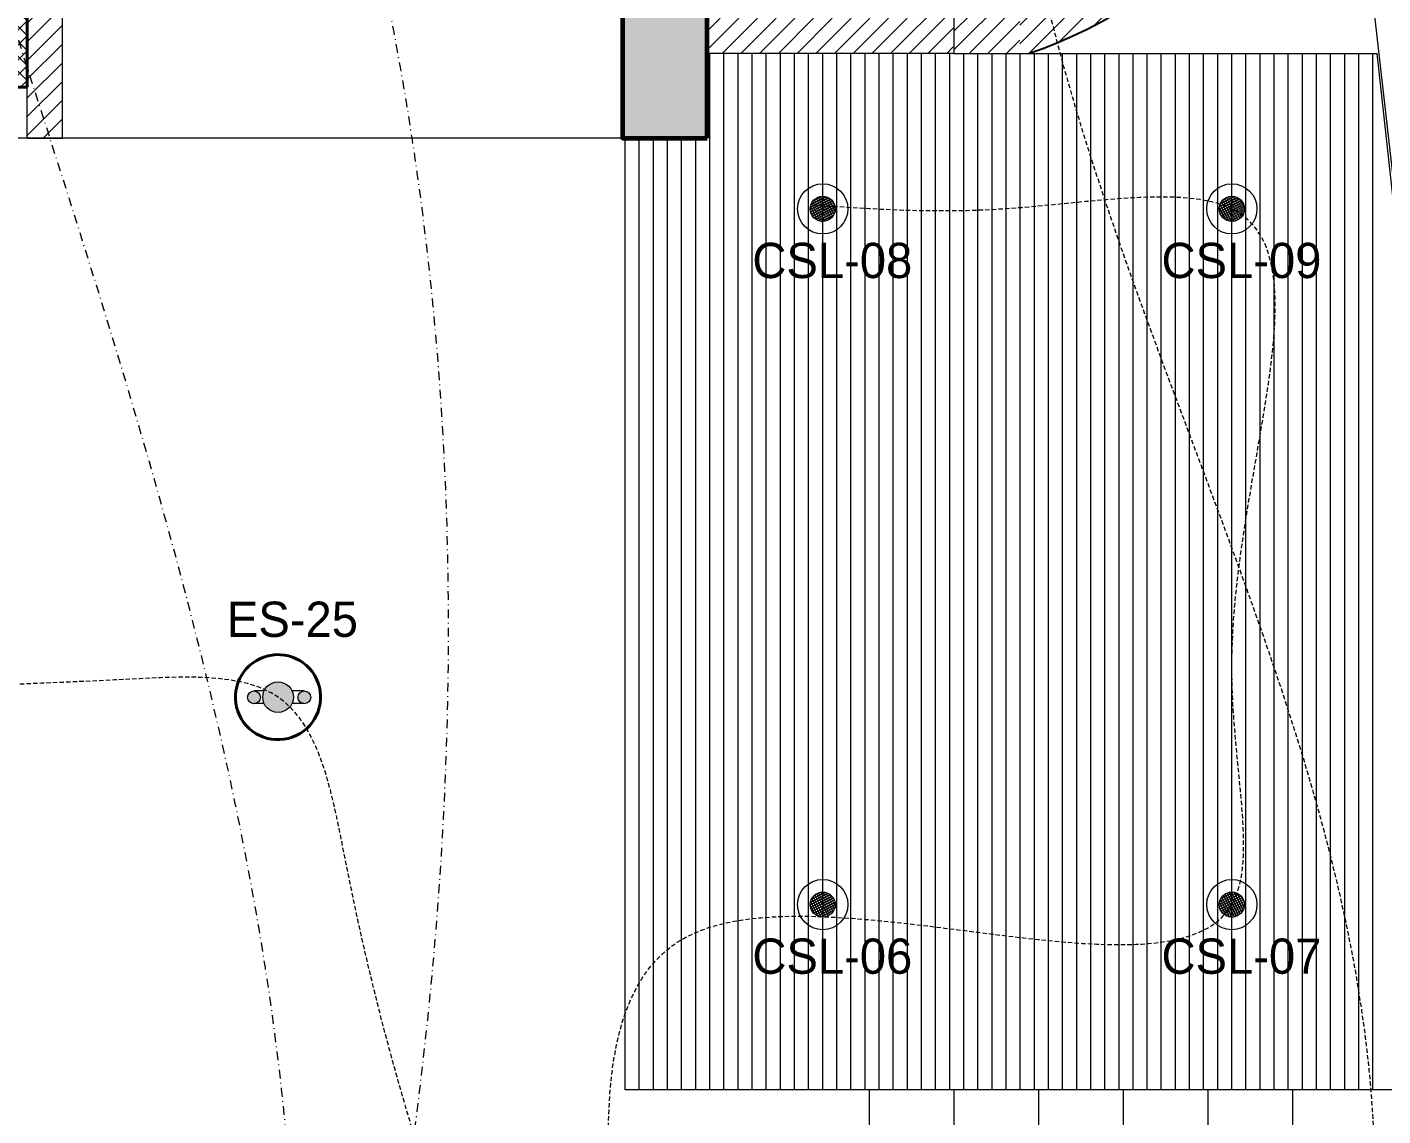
# Model space of a CAD drawing. Header units: inches. Extents: x 109699 to 44449955, y -10987 to 15824140.
# Drawn here: x 193123.5 to 193315.7, y -3555.4 to -3401 of the extents above; entities that cross this region are included whole.
import ezdxf

# ---------------------------------------------------------------- set-up
doc = ezdxf.new("R2010")
doc.units = ezdxf.units.IN
doc.header["$LTSCALE"] = 5
doc.header["$MEASUREMENT"] = 0
doc.linetypes.add('DASHDOT', pattern=[1, 0.5, -0.25, 0, -0.25])
doc.linetypes.add('DASHED2', pattern=[0.375, 0.25, -0.125])
doc.layers.get('0').update_dxf_attribs({"color": 123})
for name, color, linetype, lineweight in [('@NORMAL', 7, 'Continuous', 5), ('cloumn', 253, 'Continuous', 60), ('E-Con-Point', 5, 'DASHED2', 13), ('E-CSL-Ceiling-Sport-Light', 191, 'Continuous', 13), ('E-ES-Energy Saver-Light', 140, 'Continuous', 13), ('E-SB-Switch-Board', 106, 'Continuous', 18), ('Ground foor outer wall', 7, 'Continuous', 25), ('ha', 252, 'Continuous', 5), ('HATCH2', 253, 'Continuous', 15), ('SB', 1, 'DASHDOT', 20), ('STAIR', 8, 'Continuous', 13), ('WALL-1', 8, 'Continuous', 9), ('Window wall', 7, 'Continuous', 5)]:
    doc.layers.add(name, color=color, linetype=linetype, lineweight=lineweight)
doc.styles.get("Standard").update_dxf_attribs({"font": 'times.ttf'})

# ---------------------------------------------------------------- blocks, each defined once
blk = doc.blocks.new('coloumn-01')
at = {"layer": 'ha'}
h = blk.add_hatch(dxfattribs=at)
h.set_pattern_fill('AR-CONC', color=256, scale=0.5)
h.set_pattern_definition([(49.99999999999999, (0, 0), (3.586300913003767, -0.3137606749129755), [0.375, -4.125]), (355, (0, 0), (-0.693756668065, 3.760960668500059), [0.3, -3.3]), (100.45144446, (0.298858405, -0.02614672), (2.89254423363556, 3.447199954843147), [0.3187009599999999, -3.505710559999999]), (46.18420000000001, (0, 1), (5.336206653357862, -0.8275964039653827), [0.5625, -6.1875]), (96.63563549, (0.444683725, 0.931033465), (4.673309728371142, 4.870593003872752), [0.47805171, -5.258568799999999]), (351.1841639899999, (0, 1), (4.673309725273866, 4.870593001349951), [0.45, -4.950000005]), (21, (0.5, 0.75), (2.984535260592308, -2.013094453326694), [0.375, -4.125]), (326.0000000000001, (0.5, 0.75), (1.216576659607909, 3.625750225234265), [0.3, -3.3]), (71.45144474, (0.74871127, 0.58224213), (4.201111883649856, 1.612655764031769), [0.31870095, -3.50571056]), (37.50000000000001, (0, 0), (0.06079927658645334, 1.664469269156557), [0, -3.26, 0, -3.35, 0, -3.3125]), (7.499999999999999, (0, 0), (1.315347687210743, 1.972058559411801), [0, -1.91, 0, -3.185, 0, -1.2625]), (327.5, (-1.115, 0), (2.669112180862045, -0.1127743586718988), [0, -1.25, 0, -3.9, 0, -5.175]), (317.5, (-1.615, 0), (2.915930846711931, 0.5005249116615886), [0, -1.625, 0, -2.59, 0, -3.675])])
h.paths.add_polyline_path([(32128.44739975178, -2546319.049243456), (32092.44739975178, -2546319.049243456), (32092.44739975178, -2546331.049243456), (32128.44739975178, -2546331.049243456)])
h.paths.add_polyline_path([(32128.44739975189, -2546617.132962178), (32098.44739975189, -2546617.132962178), (32098.44739975189, -2546629.132962178), (32128.44739975189, -2546629.132962178)])
h.paths.add_polyline_path([(31978.51966727065, -2546605.132962178), (31966.51966727065, -2546605.132962178), (31966.51966727065, -2546635.132962178), (31978.51966727065, -2546635.132962178)])
h.paths.add_polyline_path([(31821.20333333506, -2546605.132962178), (31809.20333333506, -2546605.132962178), (31809.20333333506, -2546635.132962178), (31821.20333333506, -2546635.132962178)])
h.paths.add_polyline_path([(31689.20328743063, -2546611.133238418), (31677.20328743063, -2546611.133238418), (31677.20328743063, -2546635.133238418), (31689.20328743063, -2546635.133238418)])
h.paths.add_polyline_path([(31417.20347832461, -2546611.132962178), (31405.20347832461, -2546611.132962178), (31405.20347832461, -2546635.132962178), (31417.20347832461, -2546635.132962178)])
h.paths.add_polyline_path([(31435.20347912709, -2546415.348983645), (31405.20347912709, -2546415.348983645), (31405.20347912709, -2546427.348983645), (31435.20347912709, -2546427.348983645)])
h.paths.add_polyline_path([(31633.74647668525, -2546415.348983645), (31603.74647668525, -2546415.348983645), (31603.74647668525, -2546427.348983645), (31633.74647668525, -2546427.348983645)])
h.paths.add_polyline_path([(31821.20245073218, -2546319.049243455), (31809.20245073218, -2546319.049243455), (31809.20245073218, -2546349.049243455), (31821.20245073218, -2546349.049243455)])
h.paths.add_polyline_path([(31996.51966727068, -2546319.049243455), (31966.51966727068, -2546319.049243455), (31966.51966727068, -2546331.049243455), (31996.51966727068, -2546331.049243455)])
h.paths.add_polyline_path([(31581.74648750067, -2546291.049243452), (31541.74648750067, -2546291.049243452), (31541.74648750067, -2546301.049243452), (31581.74648750067, -2546301.049243452)])
h.paths.add_polyline_path([(31485.74647668505, -2546261.049243452), (31475.74647668505, -2546261.049243452), (31475.74647668505, -2546301.049243452), (31485.74647668505, -2546301.049243452)])
h.paths.add_polyline_path([(31581.74648750064, -2546206.049278549), (31521.74648750064, -2546206.049278549), (31521.74648750064, -2546216.049243455), (31581.74648750064, -2546216.049243455)])
h.paths.add_polyline_path([(31435.20347595899, -2546206.049243455), (31405.20347595899, -2546206.049243455), (31405.20347595899, -2546218.049243455), (31435.20347595899, -2546218.049243455)])
h.paths.add_polyline_path([(31435.20347912709, -2546094.049243455), (31405.20347912709, -2546094.049243455), (31405.20347912709, -2546106.049243455), (31435.20347912709, -2546106.049243455)])
h.paths.add_polyline_path([(31583.74647668522, -2546094.049243455), (31547.74647668522, -2546094.049243455), (31547.74647668522, -2546106.049243455), (31583.74647668522, -2546106.049243455)])
h.paths.add_polyline_path([(31775.41359277777, -2546094.049243455), (31763.41359277777, -2546094.049243455), (31763.41359277777, -2546124.049243455), (31775.41359277777, -2546124.049243455)])
h.paths.add_polyline_path([(32059.80123907101, -2546094.049243455), (32047.80123907101, -2546094.049243455), (32047.80123907101, -2546124.049243455), (32059.80123907101, -2546124.049243455)])
h.paths.add_polyline_path([(32058.06771510976, -2545913.633020405), (32028.06771510976, -2545913.633020405), (32028.06771510976, -2545925.633020405), (32058.06771510976, -2545925.633020405)])
h.paths.add_polyline_path([(32048.06771510973, -2545722.712815279), (32036.06771510973, -2545722.712815279), (32036.06771510973, -2545746.712815279), (32048.06771510973, -2545746.712815279)])
h.paths.add_polyline_path([(31799.41359277774, -2545913.633020405), (31763.41359277774, -2545913.633020405), (31763.41359277774, -2545925.633020405), (31799.41359277774, -2545925.633020405)])
h.paths.add_polyline_path([(31591.53986684192, -2545945.049243456), (31561.31223659915, -2545945.049243456), (31561.31223659915, -2545957.049243456), (31591.53986684192, -2545957.049243456)])
h.paths.add_polyline_path([(31435.20347912709, -2545945.049243456), (31405.20347912709, -2545945.049243456), (31405.20347912709, -2545957.049243456), (31435.20347912709, -2545957.049243456)])
h.paths.add_polyline_path([(31429.2035252499, -2545715.383477275), (31405.2035252499, -2545715.383477275), (31405.2035252499, -2545727.383477275), (31429.2035252499, -2545727.383477275)])
h.paths.add_polyline_path([(31605.53986684192, -2545715.383237123), (31581.53986684192, -2545715.383237123), (31581.53986684192, -2545727.383237123), (31605.53986684192, -2545727.383237123)])
h.paths.add_polyline_path([(31775.41359277774, -2545711.610186095), (31763.41359277774, -2545711.610186095), (31763.41359277774, -2545735.610186095), (31775.41359277774, -2545735.610186095)])
at = {"layer": 'cloumn', "elevation": -16.60275421580149}
blk.add_lwpolyline([(32059.80123907101, -2546124.049243455), (32059.80123907101, -2546094.049243455), (32047.80123907101, -2546094.049243455), (32047.80123907101, -2546124.049243455)], close=True, dxfattribs=at)
blk = doc.blocks.new('A$C63FA2F8C')
at = {"linetype": 'ByBlock', "ltscale": 0.5}
h = blk.add_hatch(color=256, dxfattribs=at)
h.dxf.hatch_style = 1
h.paths.add_polyline_path([(337.2288066126173, 261.8435315283132, 1), (186.444764951407, 261.8435315283132, 1)])
h.paths.add_polyline_path([(174.7543875355803, 261.112525689078, 1), (111.9624450998782, 261.112525689078, 1)])
h.paths.add_polyline_path([(359.7620794158132, 260.9155295394245, 1), (422.5540218515153, 260.9155295394245, 1)])
at = {"ltscale": 2}
for p, q in [((193.2174023309955, 293.0739176886738), (145.2272237805882, 293.0739176886738)), ((391.274980574695, 293.0739176886738), (330.4561692330288, 293.0739176886738)), ((193.5781424691202, 229.8323706932948), (145.2272237805882, 229.8323706932948)), ((391.274980574695, 229.8323706932948), (330.0954290949041, 229.8323706932948))]:
    blk.add_line(p, q, dxfattribs=at)
for centre, radius in [((261.8367857820122, 261.8435315283132), 75.39202083060518), ((143.3584163177293, 261.112525689078), 31.39597121785105), ((391.1580506336642, 260.9155295394245), 31.39597121785105)]:
    blk.add_circle(centre, radius, dxfattribs=at)
at = {"lineweight": 40}
blk.add_ellipse((261.8367857820122, 261.8435315283132), major_axis=(-89.30196609760064, 189.4862523083066), ratio=0.9999999999956461, start_param=-1.547953900145618, end_param=4.735231407033968, dxfattribs=at)
blk = doc.blocks.new('IC')
h = blk.add_hatch()
h.set_pattern_fill('ANSI37', color=256, scale=5, style=0)
h.set_pattern_definition([(45, (-31987.5, 39264), (-0.4419417382415922, 0.4419417382415922), []), (135, (-31987.5, 39264), (-0.4419417382415922, -0.4419417382415922), [])])
h.paths.add_polyline_path([(-28.43086822907935, 23.91349104812252, 1), (-35.55001930392609, 23.91349104812252, 1)])
for radius in [7.119182435364928, 3.55957553742337]:
    blk.add_circle((-31.99044376650272, 23.91349104812252), radius)
blk = doc.blocks.new('A$C4DCB0E22')
h = blk.add_hatch()
h.set_pattern_fill('ANSI37', color=256, scale=15, angle=90.05046403147966, style=0)
h.set_pattern_definition([(135.0504640314797, (0, 0), (-1.324656962164393, -1.326992438783809), []), (225.0504640314796, (0, 0), (1.326992438783809, -1.324656962164393), [])])
h.paths.add_polyline_path([(0.0158499618895469, -4.176303718850249e-06), (-3.779117417224143e-06, 17.9999888419976), (8.999992730033242, 18.00791571250107), (9.015846471040199, 0.007922694199763214)])
at = {"lineweight": 40}
for p, q in [((-3.779117417224143e-06, 17.9999888419976), (8.999992730033242, 18.00791571250107)), ((0.0158499618895469, -4.176303718850249e-06), (-3.779117417224143e-06, 17.9999888419976)), ((9.015846471040199, 0.007922694199763214), (8.999992730033242, 18.00791571250107)), ((0.0158499618895469, -4.176303718850249e-06), (9.015846471040199, 0.007922694199763214))]:
    blk.add_line(p, q, dxfattribs=at)

msp = doc.modelspace()

# ---------------------------------------------------------------- hatches: boundary and pattern name
at = {"layer": 'HATCH2'}
h = msp.add_hatch(dxfattribs=at)
h.set_pattern_fill('ANSI31', color=256, scale=15, angle=-2.544443745170813e-14)
h.set_pattern_definition([(44.99999999999996, (176657.9388440646, 2531137.985496358), (-1.325825214724776, 1.325825214724777), [])])
edge = h.paths.add_edge_path()
edge.add_line((193264.2072023105, -3393.11951196641), (193264.2072023105, -3405.147079228742))
edge.add_arc((193244.1155671841, -3342.096043291202), 66.17482100353435, 287.6748282563311, 346.4007288213037)
edge.add_line((193308.4351103492, -3357.655712371508), (193298.8597799627, -3266.004473015017))
edge.add_line((193298.8597799627, -3266.004473015017), (193285.3351319712, -3158.065355993158))
edge.add_line((193285.3351319712, -3158.065355993158), (193252.9232859652, -2943.457435507144))
edge.add_line((193252.9232859652, -2943.457435507144), (193242.4893356996, -2888.717385327725))
edge.add_line((193242.4893356996, -2888.717385327725), (193239.9411701928, -2888.892131801977))
edge.add_line((193239.9411701929, -2888.892131801977), (193235.7140620895, -2889.182015734541))
edge.add_line((193235.7140620895, -2889.182015734541), (193232.8475141132, -2889.378596039305))
edge.add_line((193232.8475141131, -2889.378596039305), (193299.2293080924, -3353.134616567555))
edge.add_arc((193244.0094836745, -3340.098577581162), 56.73770634426707, 290.8537667393117, 346.7170746799674, ccw=False)
h = msp.add_hatch(dxfattribs=at)
h.set_pattern_fill('ANSI31', color=256, scale=15, angle=-2.544443745170813e-14)
h.set_pattern_definition([(44.99999999999996, (140764.1268593164, 2531389.256548782), (-1.325825214724776, 1.325825214724777), [])])
h.paths.add_polyline_path([(193208.1154070399, -3099.243988972905), (193203.1487896473, -3099.243988972905), (193203.1487896473, -3117.360945455081), (193128.4946673151, -3117.361528211555), (193128.4946673152, -3004.360945455081), (193123.4946673153, -3004.360945455081), (193123.5008505732, -3416.69909866229), (193128.5008505732, -3416.699681068587), (193128.4946673152, -3122.360945455081), (193208.1728531804, -3122.360945455081)])
h = msp.add_hatch(dxfattribs=at)
h.set_pattern_fill('ANSI31', color=256, scale=15, angle=-2.544443745170813e-14)
h.set_pattern_definition([(44.99999999999996, (140786.7900123659, 2531338.256548782), (-1.325825214724776, 1.325825214724777), [])])
h.paths.add_polyline_path([(193254.8818138084, -3359.282115419677), (193243.084699666, -3359.284218209146), (193243.084199866, -3364.283732896953), (193249.8823136085, -3364.282600731871), (193249.7830254696, -3399.699389864973), (193219.8823136086, -3399.699389864973), (193219.8823136086, -3404.699389865438), (193254.7840250699, -3404.698904552779)])
h = msp.add_hatch(dxfattribs=at)
h.set_pattern_fill('ANSI31', color=256, scale=15, angle=-2.544443745170813e-14)
h.set_pattern_definition([(44.99999999999996, (140708.3841055254, 2531389.256548782), (-1.325825214724776, 1.325825214724777), [])])
h.paths.add_polyline_path([(193264.2072023105, -3393.11951196641), (193254.8823136086, -3393.121628422572), (193254.8823136086, -3404.7015063216), (193264.2072023105, -3404.699389865438)])

# ---------------------------------------------------------------- linework, layer by layer
at = {"layer": '@NORMAL'}
for p, q in [((193330.9643697444, -3551.699389865904, 0.1410239721206779), (193314.8823136085, -3404.699389865438, 0.4865327038176623)), ((193207.8823136086, -3416.699389865438, 0.5865327038178023), (192935.4946673154, -3416.699389865438, 0.4846634290584113))]:
    msp.add_line(p, q, dxfattribs=at)
at = {"layer": 'E-Con-Point', "ltscale": 0.5}
for points in [[(193221.2236216675, -3659.788532685595, 0.5590410111768203), (193277.3515625, -3637.546875, 0.6832439349145716), (193293.00390625, -3628.1953125, 0.6832439349145716), (193307.77734375, -3605.37890625), (193314.57421875, -3566.1328125), (193265.7734375, -3386.7421875), (193262.9588560395, -3369.304684478221, 0.4783989405265523), (193254.8872004331, -3317.709452745945), (193241.6740033845, -3252.614481595286, 0.2846634290586749), (193240.38671875, -3199.6484375, 0.2846634290586749), (193216.1189956437, -3167.624387128682, 0.6882906862028894), (193215, -3145.09765625, 0.6882906862028894), (193216.1919348215, -3054.962439762261, -0.09428638282484059), (193210.3468670681, -2958.144753783602, 0.9022312606696126)], [(192859.1094902584, -2979.129426081303, 0.5707480734968842), (192867.66796875, -3210.36328125), (192918.7989463616, -3432.995952102489, 0.4623314303895237), (193053.99609375, -3600.88671875, 0.03365271675040582), (193221.2236216675, -3659.788532685583, 0.559041011176437)], [(192833.9565745222, -3117.294127018905), (192833.9821081958, -3287.544230461569), (192818.7887937057, -3432.897368852498), (192818.26953125, -3446.125), (192939.6640625, -3504.8828125), (193025.8984375, -3528.89453125), (193185.82421875, -3612.09375), (193221.2236216675, -3659.78853268557, 0.5590410111768405)], [(192528.1070765735, -3204.404001364538, 0.5142200559752781), (192599.546875, -3214.51953125, 0.5142200559752781), (192783.6015625, -3311.6015625), (192872.18359375, -3422.3125, 0.4846634290584113), (193056.33984375, -3630.5), (193221.2236216676, -3659.788532685599, 0.5590410111770551)], [(193221.2236216676, -3659.788532685665, 0.5590410111781372), (193208.125, -3584.41015625), (193216.2835252697, -3530.3728593245, 0.329751637464391), (193235.7333814177, -3527.095929254421, 0.5832439349171352), (193294.2835252697, -3525.402760577858, 0.5832439349171352), (193294.2835252697, -3491.820312500002, 0.5832439349171352), (193294.2835252697, -3426.738351643789, 0.5832439349171352), (193262.2835252697, -3426.738351643789, 0.5832439349171352), (193234.5903565932, -3426.188207791728, 0.5832439349171352)], [(193221.2236216676, -3659.788532685599, 0.5590410111770551), (193168.7578125, -3519.79296875), (193159.0644751831, -3495.986104477374), (193137.99609375, -3493.44140625), (193075.93359375, -3495.12109375), (192984.3926370535, -3495.086669355955)]]:
    msp.add_spline(points, degree=3, dxfattribs=at)
at = {"layer": 'Ground foor outer wall'}
msp.add_arc((193244.2158117869, -3342.146138331203, 0.4021036709497992), 66.06561280078787, 288.7703704366414, 350.2169270500536, dxfattribs=at)
at = {"layer": 'ha'}
for p, q in [((193220.2835252697, -3551.699389865904, 0.5832439349171352), (193220.2835252697, -3404.699389864973, 0.5832439349171352)), ((193222.2835252697, -3551.699389865904, 0.5832439349171352), (193222.2835252697, -3404.699389864973, 0.5832439349171352)), ((193224.2835252697, -3551.699389865904, 0.5832439349171352), (193224.2835252697, -3404.699389864973, 0.5832439349171352)), ((193226.2835252697, -3551.699389865904, 0.5832439349171352), (193226.2835252697, -3404.699389864973, 0.5832439349171352)), ((193228.2835252697, -3551.699389865904, 0.5832439349171352), (193228.2835252697, -3404.699389864973, 0.5832439349171352)), ((193230.2835252697, -3551.699389865904, 0.5832439349171352), (193230.2835252697, -3404.699389864973, 0.5832439349171352)), ((193232.2835252697, -3551.699389865904, 0.5832439349171352), (193232.2835252697, -3404.699389864973, 0.5832439349171352)), ((193234.2835252697, -3551.699389865904, 0.5832439349171352), (193234.2835252697, -3404.699389864973, 0.5832439349171352)), ((193236.2835252697, -3551.699389865904, 0.5832439349171352), (193236.2835252697, -3404.699389864973, 0.5832439349171352)), ((193238.2835252697, -3551.699389865904, 0.5832439349171352), (193238.2835252697, -3404.699389864973, 0.5832439349171352)), ((193240.2835252697, -3551.699389865904, 0.5832439349171352), (193240.2835252697, -3404.699389864973, 0.5832439349171352)), ((193242.2835252697, -3551.699389865904, 0.5832439349171352), (193242.2835252697, -3404.699389864973, 0.5832439349171352)), ((193244.2835252697, -3551.699389865904, 0.5832439349171352), (193244.2835252697, -3404.699389864973, 0.5832439349171352)), ((193246.2835252697, -3551.699389865904, 0.5832439349171352), (193246.2835252697, -3404.699389864973, 0.5832439349171352)), ((193248.2835252697, -3551.699389865904, 0.5832439349171352), (193248.2835252697, -3404.699389864973, 0.5832439349171352)), ((193250.2835252697, -3551.699389865904, 0.5832439349171352), (193250.2835252697, -3404.699389864973, 0.5832439349171352)), ((193252.2835252697, -3551.699389865904, 0.5832439349171352), (193252.2835252697, -3404.699389864973, 0.5832439349171352)), ((193254.2835252697, -3551.699389865904, 0.5832439349171352), (193254.2835252697, -3404.699389864973, 0.5832439349171352)), ((193254.8823136086, -3404.697827819289, 0.6704271333136603), (193314.8823136085, -3404.699389865438, 0.4865327038176623)), ((193256.2835252697, -3551.699389865904, 0.5832439349171352), (193256.2835252697, -3404.699389864973, 0.5832439349171352)), ((193258.2835252697, -3551.699389865904, 0.5832439349171352), (193258.2835252697, -3404.699389864973, 0.5832439349171352)), ((193260.2835252697, -3551.699389865904, 0.5832439349171352), (193260.2835252697, -3404.699389864973, 0.5832439349171352)), ((193262.2835252697, -3551.699389865904, 0.5832439349171352), (193262.2835252697, -3404.699389864973, 0.5832439349171352)), ((193264.2835252697, -3551.699389865904, 0.5832439349171352), (193264.2835252697, -3404.699389864973, 0.5832439349171352)), ((193266.2835252697, -3551.699389865904, 0.5832439349171352), (193266.2835252697, -3404.699389864973, 0.5832439349171352)), ((193268.2835252697, -3551.699389865904, 0.5832439349171352), (193268.2835252697, -3404.699389864973, 0.5832439349171352)), ((193270.2835252697, -3551.699389865904, 0.5832439349171352), (193270.2835252697, -3404.699389864973, 0.5832439349171352)), ((193272.2835252697, -3551.699389865904, 0.5832439349171352), (193272.2835252697, -3404.699389864973, 0.5832439349171352)), ((193274.2835252697, -3551.699389865904, 0.5832439349171352), (193274.2835252697, -3404.699389864973, 0.5832439349171352)), ((193276.2835252697, -3551.699389865904, 0.5832439349171352), (193276.2835252697, -3404.699389864973, 0.5832439349171352)), ((193278.2835252697, -3551.699389865904, 0.5832439349171352), (193278.2835252697, -3404.699389864973, 0.5832439349171352)), ((193280.2835252697, -3551.699389865904, 0.5832439349171352), (193280.2835252697, -3404.699389864973, 0.5832439349171352)), ((193282.2835252697, -3551.699389865904, 0.5832439349171352), (193282.2835252697, -3404.699389864973, 0.5832439349171352)), ((193284.2835252697, -3551.699389865904, 0.5832439349171352), (193284.2835252697, -3404.699389864973, 0.5832439349171352)), ((193286.2835252697, -3551.699389865904, 0.5832439349171352), (193286.2835252697, -3404.699389864973, 0.5832439349171352)), ((193288.2835252697, -3551.699389865904, 0.5832439349171352), (193288.2835252697, -3404.699389864973, 0.5832439349171352)), ((193290.2835252697, -3551.699389865904, 0.5832439349171352), (193290.2835252697, -3404.699389864973, 0.5832439349171352)), ((193292.2835252697, -3551.699389865904, 0.5832439349171352), (193292.2835252697, -3404.699389864973, 0.5832439349171352)), ((193294.2835252697, -3551.699389865904, 0.5832439349171352), (193294.2835252697, -3404.699389864973, 0.5832439349171352)), ((193296.2835252697, -3551.699389865904, 0.5832439349171352), (193296.2835252697, -3404.699389864973, 0.5832439349171352)), ((193298.2835252697, -3551.699389865904, 0.5832439349171352), (193298.2835252697, -3404.699389864973, 0.5832439349171352)), ((193300.2835252697, -3551.699389865904, 0.5832439349171352), (193300.2835252697, -3404.699389864973, 0.5832439349171352)), ((193302.2835252697, -3551.699389865904, 0.5832439349171352), (193302.2835252697, -3404.699389864973, 0.5832439349171352)), ((193304.2835252697, -3551.699389865904, 0.5832439349171352), (193304.2835252697, -3404.699389864973, 0.5832439349171352)), ((193306.2835252697, -3551.699389865904, 0.5832439349171352), (193306.2835252697, -3404.699389864973, 0.5832439349171352)), ((193308.2835252697, -3551.699389865904, 0.5832439349171352), (193308.2835252697, -3404.699389864973, 0.5832439349171352)), ((193310.2835252697, -3551.699389865904, 0.5832439349171352), (193310.2835252697, -3404.699389864973, 0.5832439349171352)), ((193312.2835252697, -3551.699389865904, 0.5832439349171352), (193312.2835252697, -3404.699389864973, 0.5832439349171352)), ((193314.2835252697, -3551.699389865904, 0.5832439349171352), (193314.2835252697, -3404.699389864973, 0.5832439349171352)), ((193208.2835252697, -3551.699389865904, 0.5832439349171352), (193208.2835252697, -3416.699389865438, 0.5832439349171352)), ((193210.2835252697, -3551.699389865904, 0.5832439349171352), (193210.2835252697, -3416.699389865438, 0.5832439349171352)), ((193212.2835252697, -3551.699389865904, 0.5832439349171352), (193212.2835252697, -3416.699389865438, 0.5832439349171352)), ((193214.2835252697, -3551.699389865904, 0.5832439349171352), (193214.2835252697, -3416.699389865438, 0.5832439349171352)), ((193216.2835252697, -3551.699389865904, 0.5832439349171352), (193216.2835252697, -3416.699389865438, 0.5832439349171352)), ((193218.2835252697, -3551.699389865904, 0.5832439349171352), (193218.2835252697, -3416.699389865438, 0.5832439349171352)), ((193330.9643697444, -3551.699389865904, 0.1000000000000062), (193208.2835252697, -3551.699389865904, 0.100000000000005))]:
    msp.add_line(p, q, dxfattribs=at)
at = {"layer": 'SB', "ltscale": 0.5}
for points in [[(193142.880120234, -3719.094358087466, 0.2841549535469002), (193114.8203125, -3636.00390625), (193106.05078125, -3380.9140625), (193113.3281249935, -3206.283169901156, 0.3961961066187733), (193113.7890625, -3136.0234375), (193114.48046875, -3075.359375, -1.289470276849853), (193114.453125, -3034.62109375, 1.055486001032119), (193120.9921875, -3013.3203125, 0.9468120338202554), (193126.1171875, -3011.8125), (193134.1960244889, -3011.244881146302, -13.71501677771691)], [(193143.2124600881, -3717.234225516363, 0.2792831185741377), (193180.28515625, -3541.76953125), (193171.2272515103, -3381.839843932427, 1.774437621497697), (193148.6308543539, -3275.537179641374, 1.807818072243603), (193163.8359375, -3193.64453125)], [(193143.3816100119, -3714.832826441753, 0.2650478964294206), (193161.59765625, -3586.34765625, -0.1351421716297326), (193122.09375, -3402.22265625, -0.2245844333455302)]]:
    msp.add_spline(points, degree=3, dxfattribs=at)
at = {"layer": 'STAIR', "linetype": 'Continuous'}
for p, q in [((193242.8823136085, -3551.699389865904, 0.4865327038176623), (193242.8823136085, -3611.699389865904, 0.4865327038176623)), ((193302.8823136085, -3551.699389865904, 0.4865327038176623), (193242.8823136085, -3551.699389865904, 0.4865327038176623)), ((193254.8823136085, -3551.699389865904, 0.4865327038176623), (193254.8823136085, -3611.699389865904, 0.4865327038176623)), ((193266.8823136085, -3551.699389865904, 0.4865327038176623), (193266.8823136085, -3611.699389865904, 0.4865327038176623)), ((193278.8823136085, -3551.699389865904, 0.4865327038176623), (193278.8823136085, -3611.699389865904, 0.4865327038176623)), ((193290.8823136085, -3551.699389865904, 0.4865327038176623), (193290.8823136085, -3611.699389865904, 0.4865327038176623)), ((193302.8823136085, -3551.699389865904, 0.4865327038176623), (193302.8823136085, -3611.699389865904, 0.4865327038176623))]:
    msp.add_line(p, q, dxfattribs=at)
at = {"layer": 'WALL-1'}
for p, q in [((193123.4946784189, -3416.699389865438, 0.4683144132678549), (193123.4946673153, -3004.360945455081, -33.02554563958398)), ((193128.4946784189, -3416.699389865438, 0.4683144132678549), (193128.4946673152, -3122.360945455081, 0.3881527145729855)), ((193254.8823136086, -3359.283166814412, 0.3846634290582784), (193254.8823136086, -3404.699389865438, 0.7704404017316051)), ((193254.8823136086, -3404.699389865438, 0.8704404017316065), (193219.8823136086, -3404.699389865438, 0.8704404017316065)), ((193123.4946784189, -3416.699389865438, 0.5568428080692343), (193128.4946784189, -3416.699389865438, 0.5568428080692343))]:
    msp.add_line(p, q, dxfattribs=at)
msp.add_lwpolyline([(193240.6665829707, -2878.818898212447), (193240.6665829707, -2878.818898212447), (193254.7434073065, -2955.263312255314), (193287.1552533125, -3169.871232741329), (193300.679901304, -3277.810349763187), (193320.2088678249, -3449.580448578394), (193334.1122331476, -3585.029801136165), (193354.2410095395, -3744.135978512282), (193365.4325034156, -3835.40874693664), (193370.6715127444, -3883.928132422085), (193368.2972558558, -3927.099831079415), (193359.26665382, -3957.826945758707), (193338.6745676454, -3992.483664249352), (193321.4171512547, -4018.511364481228)], dxfattribs=at)
at = {"layer": 'Window wall', "elevation": 0.970440401731608}
msp.add_lwpolyline([(193264.2072023105, -3393.11951196641), (193254.8823136086, -3393.121628422572), (193254.8823136086, -3404.7015063216), (193264.2072023105, -3404.699389865438), (193264.2072023105, -3404.698070584409)], dxfattribs=at)

# ---------------------------------------------------------------- block references
at = {"layer": '@NORMAL'}
msp.add_blockref('coloumn-01', (161160.0810745389, 2542707.34985359, 17.1892869196193), dxfattribs=at)
at = {"layer": 'E-CSL-Ceiling-Sport-Light', "xscale": 0.5001447178050512, "yscale": 0.5001447178050512, "zscale": 0.5001447178050512, "rotation": 162.0000000000001}
for p in [(193224.7626692513, -3410.419293558891, 0.5832439349171352), (193282.7626692513, -3410.419293558892, 0.5832439349171352), (193224.7626692513, -3509.083702492961, 0.5832439349171352), (193282.7626692513, -3509.083702492961, 0.5832439349171352)]:
    msp.add_blockref('IC', p, dxfattribs=at)
at = {"layer": 'E-ES-Energy Saver-Light', "xscale": 0.02880000000004657, "yscale": 0.02880000000004657, "zscale": 0.02880000000004657}
msp.add_blockref('A$C63FA2F8C', (193151.5235757525, -3503.527198185402), dxfattribs=at)
at = {"layer": 'E-SB-Switch-Board', "xscale": 0.8002315484918654, "yscale": 0.8002315484918654, "zscale": 0.8002315484918654}
msp.add_blockref('A$C4DCB0E22', (193116.2799133404, -3409.486808730529, -0.2245844333455302), dxfattribs=at)

# ---------------------------------------------------------------- texts
at = {"layer": 'E-CSL-Ceiling-Sport-Light', "char_height": 5, "width": 24.08470202641911, "attachment_point": 1}
for s, insert in [('{\\fCentury Gothic|b0|i0|c0|p34;CSL-08}', (193226.3073233876, -3431.55447684187, 0.5832439349171352)), ('{\\fCentury Gothic|b0|i0|c0|p34;CSL-09}', (193284.3073233876, -3431.554476841871, 0.5832439349171352)), ('{\\fCentury Gothic|b0|i0|c0|p34;CSL-06}', (193226.3073233876, -3530.21888577594, 0.5832439349171352)), ('{\\fCentury Gothic|b0|i0|c0|p34;CSL-07}', (193284.3073233876, -3530.218885775941, 0.5832439349171352))]:
    msp.add_mtext(s, dxfattribs=dict(at, insert=insert))
at = {"layer": 'E-ES-Energy Saver-Light', "insert": (193151.8155378115, -3482.437230353138), "char_height": 5, "width": 24.08470202641911, "attachment_point": 1}
msp.add_mtext('{\\fCentury Gothic|b0|i0|c0|p34;ES-25}', dxfattribs=at)

doc.saveas('drawing.dxf')
